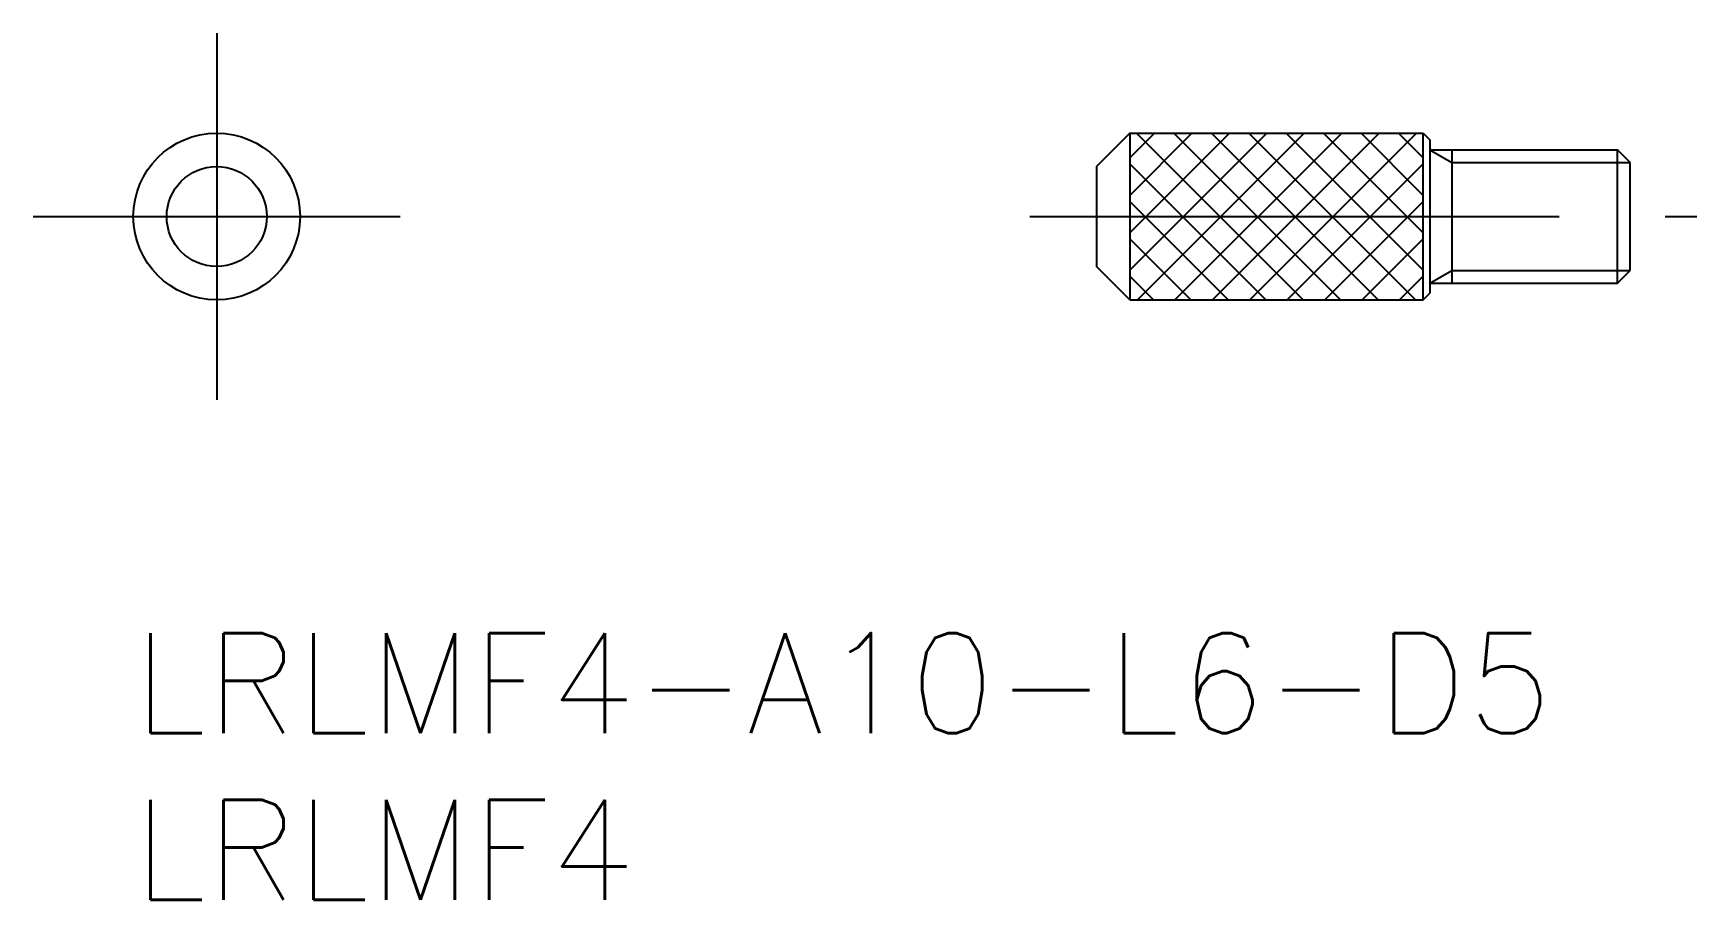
# Model space of a CAD drawing. Extents: x -3 to 46.9, y -8 to 18.
import ezdxf

# ---------------------------------------------------------------- set-up
doc = ezdxf.new("R2010")
doc.units = 0
doc.header["$LTSCALE"] = 0.5
doc.linetypes.add('CENTER', pattern=[50.8, 31.75, -6.35, 6.35, -6.35])
for name, color, linetype in [('MSM_CENTER', 1, 'CENTER'), ('MSM_CONTINUOUS', 7, 'CONTINUOUS'), ('MSM_NARROW', 5, 'CONTINUOUS'), ('MSM_PART_NUMBER', 7, 'CONTINUOUS')]:
    doc.layers.add(name, color=color, linetype=linetype)
doc.styles.get("Standard").update_dxf_attribs({"font": 'txt.shx', "height": 1, "bigfont": 'bigfont.shx'})

# ---------------------------------------------------------------- blocks, each defined once
blk = doc.blocks.new('*U12')
at = {"layer": 'MSM_PART_NUMBER'}
blk.add_text('LRLMF4-A10-L6-D5', height=3, dxfattribs=at).set_placement((0, -3))
blk = doc.blocks.new('*U13')
at = {"layer": 'MSM_PART_NUMBER'}
blk.add_text('LRLMF4', height=3, dxfattribs=at).set_placement((0, -8))

msp = doc.modelspace()

# ---------------------------------------------------------------- linework, layer by layer
at = {"layer": 'MSM_CENTER'}
for p, q in [((2.5, 18), (2.5, 7)), ((-3, 12.5), (8, 12.5)), ((26.878, 12.5), (46.878, 12.5))]:
    msp.add_line(p, q, dxfattribs=at)
at = {"layer": 'MSM_CONTINUOUS'}
for p, q in [((29.878, 15), (28.878, 14)), ((29.878, 15), (38.678, 15)), ((29.878, 15), (29.878, 10)), ((38.678, 15), (38.878, 14.8)), ((38.678, 10), (38.678, 15)), ((38.878, 14.8), (38.878, 10.2)), ((38.878, 14.5), (44.499, 14.5)), ((39.535, 14.5), (39.535, 10.5)), ((44.499, 10.5), (44.499, 14.5)), ((44.878, 14.121), (44.499, 14.5)), ((28.878, 14), (28.878, 11)), ((44.878, 10.879), (44.878, 14.121)), ((29.878, 10), (28.878, 11)), ((38.878, 10.5), (44.499, 10.5)), ((44.499, 10.5), (44.878, 10.879)), ((29.878, 10), (38.678, 10)), ((38.678, 10), (38.878, 10.2))]:
    msp.add_line(p, q, dxfattribs=at)
for radius in [2.5, 1.5]:
    msp.add_circle((2.5, 12.5), radius, dxfattribs=at)
at = {"layer": 'MSM_NARROW'}
for p, q in [((29.878, 14.258), (30.62, 15)), ((29.878, 13.136), (31.743, 15)), ((29.878, 12.013), (32.865, 15)), ((29.878, 10.89), (33.988, 15)), ((35.079, 10), (30.079, 15)), ((30.11, 10), (35.11, 15)), ((36.201, 10), (31.201, 15)), ((31.233, 10), (36.233, 15)), ((37.324, 10), (32.324, 15)), ((32.355, 10), (37.355, 15)), ((38.446, 10), (33.446, 15)), ((33.478, 10), (38.478, 15)), ((38.678, 10.89), (34.569, 15)), ((38.678, 12.013), (35.691, 15)), ((38.678, 13.136), (36.814, 15)), ((38.678, 14.258), (37.936, 15)), ((38.878, 14.5), (39.535, 14.121)), ((33.956, 10), (29.878, 14.078)), ((34.6, 10), (38.678, 14.078)), ((39.535, 14.121), (44.878, 14.121)), ((32.833, 10), (29.878, 12.955)), ((35.723, 10), (38.678, 12.955)), ((31.711, 10), (29.878, 11.833)), ((36.845, 10), (38.678, 11.833)), ((30.588, 10), (29.878, 10.71)), ((37.968, 10), (38.678, 10.71)), ((38.878, 10.5), (39.535, 10.879)), ((39.535, 10.879), (44.878, 10.879))]:
    msp.add_line(p, q, dxfattribs=at)

# ---------------------------------------------------------------- block references
at = {"layer": 'MSM_CONTINUOUS'}
for name in ['*U12', '*U13']:
    msp.add_blockref(name, (0, 0), dxfattribs=at)

doc.saveas('drawing.dxf')
